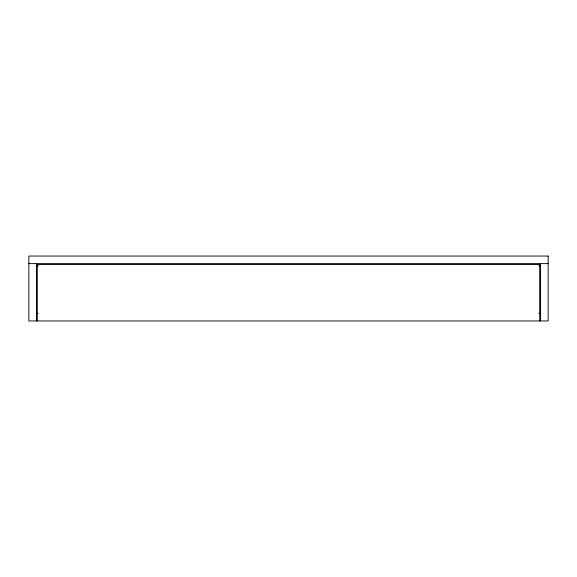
<?xml version="1.0" encoding="UTF-8"?>
<svg xmlns="http://www.w3.org/2000/svg" width="577" height="577" viewBox="0 0 577 577"><rect width="100%" height="100%" fill="white"/><g stroke="black" fill="none" stroke-linecap="round" stroke-linejoin="round"><path stroke-width="0.87" d="M28.85 263.617L548.15 263.617M36.423 265.781L38.226 265.781M538.774 265.781L540.577 265.781M36.423 313.383L38.226 313.383M538.774 313.383L540.577 313.383M540.577 263.617L540.577 320.956M539.711 320.956L539.711 264.482L37.289 264.482L37.289 320.956M36.423 263.617L36.423 320.956M548.15 256.044L28.85 256.044L28.85 320.956L548.15 320.956L548.15 256.044"/></g></svg>
